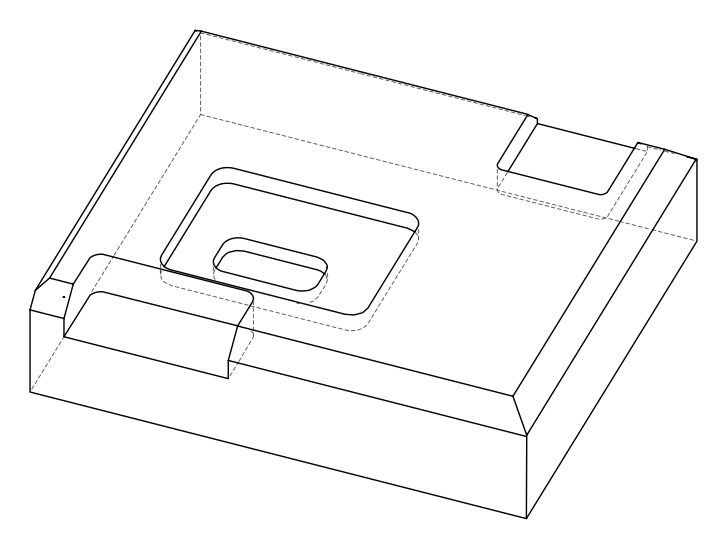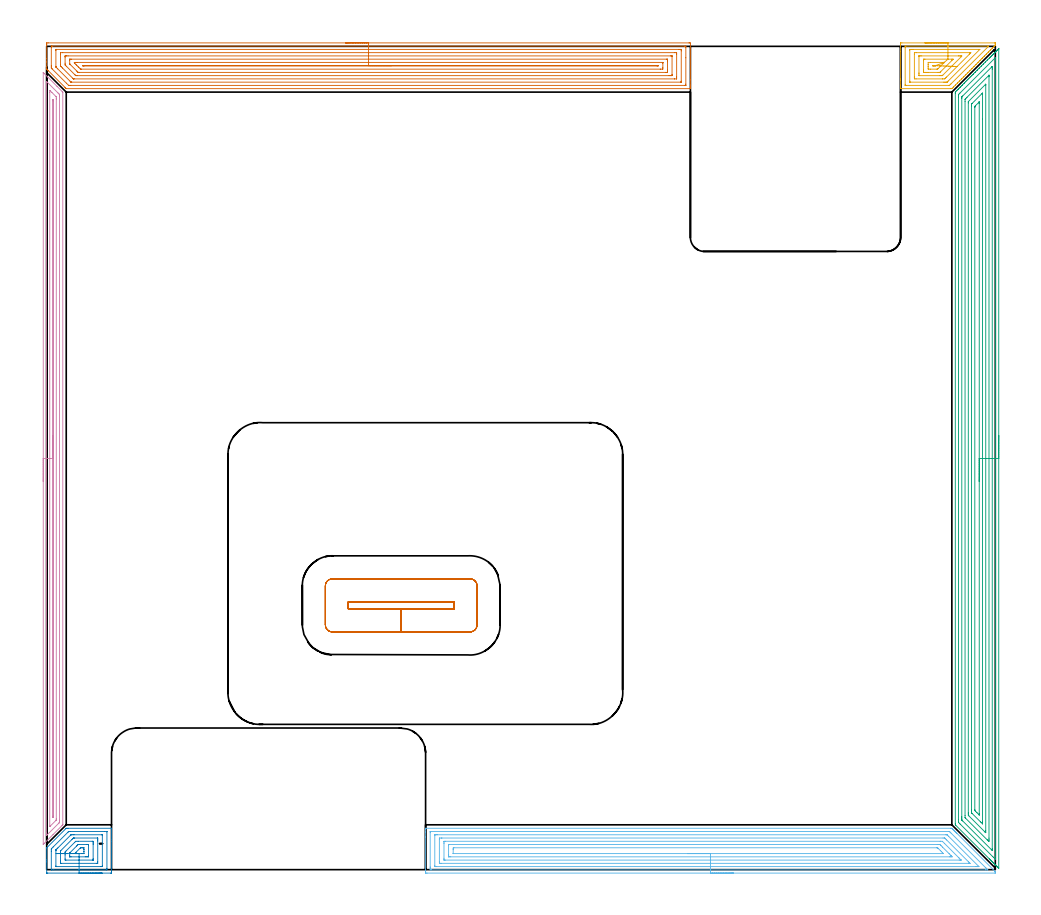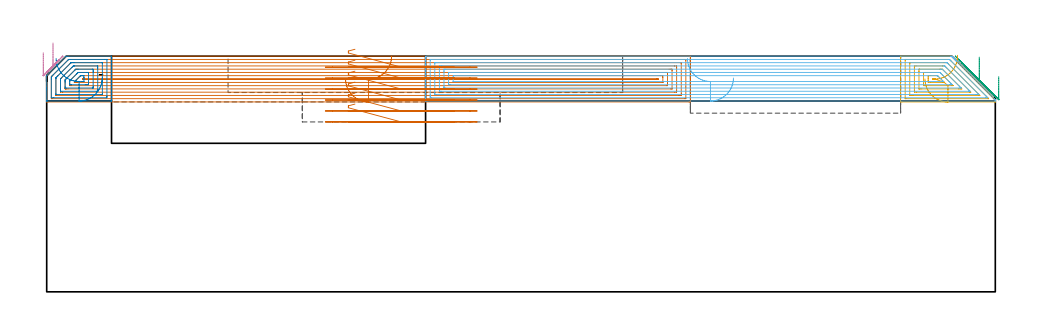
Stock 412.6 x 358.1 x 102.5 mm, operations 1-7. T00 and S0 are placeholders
(PLAN: 10 operations, 2 tool changes, 123.9 min)
(1 AREA_MILL | FG_CHAMFER_SURFACE | UGT0205_001 | 17.99 min | 57002 mm3)
(2 AREA_MILL_1 | FG_CHAMFER_SURFACE_1 | UGT0205_001 | 1.85 min | 6852 mm3)
(3 AREA_MILL_2 | FG_CHAMFER_SURFACE_2 | UGT0205_001 | 19.27 min | 63823 mm3)
(4 AREA_MILL_3 | FG_CHAMFER_SURFACE_3 | UGT0205_001 | 10.62 min | 11720 mm3)
(5 AREA_MILL_4 | FG_CHAMFER_SURFACE_4 | UGT0205_001 | 2.26 min | 7352 mm3)
(6 AREA_MILL_5 | FG_CHAMFER_SURFACE_5 | UGT0205_001 | 13.76 min | 46311 mm3)
(7 MILL_RECTANGULAR_POCKET | POCKET_RECTANGULAR_STRAIGHT | UGT0201_094 | Follow Part, ap 5, ae 75% | 4.12 min | 101817 mm3)
(8 MILL_RECTANGULAR_POCKET_1 | POCKET_RECTANGULAR_STRAIGHT_1 | UGT0201_094 | Follow Part, ap 5, ae 75% | 12.69 min | 296937 mm3)
(9 MILL_SLOT | SLOT_PARTIAL_RECTANGULAR | UGT0201_094 | Follow Part, ap 5, ae 75% | 17.27 min | 313996 mm3)
(10 MILL_SLOT_1 | SLOT_PARTIAL_RECTANGULAR_1 | NXT0201_011 | Follow Part, ap 3, ae 75% | 24.11 min | 198679 mm3)
(TOOL UGT0205_001 | Chamfer Mill 20 x 3 x 45 deg. | D20 FL50 Z2)
(TOOL UGT0201_094 | End mill 20 mm | D20 FL38 Z4)
(TOOL NXT0201_011 | ENDMILL 12mm [2P460-1200-NA 1630] | D12 FL38 Z6)
(OP 1 AREA_MILL)
G17 G21 G94 G90
T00 M6
G54
G17 G0 G90 X130. Y359.6 S1061 M3
G43 Z112.5 H0
Z92.6
G94 G1 X130.038 Z91.728 F250.
X130.152 Z90.864
X130.341 Z90.012
X130.603 Z89.18
X130.937 Z88.374
X131.34 Z87.6
X131.808 Z86.864
X132.34 Z86.172
X132.929 Z85.529
X133.572 Z84.94
X134.264 Z84.408
X135. Z83.94
X135.774 Z83.537
X136.58 Z83.203
X137.412 Z82.941
X138.263 Z82.752
X139.128 Z82.638
X140. Z82.6
X279.38
X279.685 Y359.597 Z82.602
X279.99 Y359.592 Z82.606
X280. Y359.283 Z82.915
Y343.583 Z98.613
Y341.182 Z101.013
Y340.492 Z101.708
Y340.157 Z102.043
X279.992 Y339.753 Z102.438
X279.99 Y339.702 Z102.488
X279.827 Y339.7 Z102.5
X8.661
X8.505 Y339.704 Z102.489
X8.428 Y339.77 Z102.427
X8.232 Y339.968 Z102.232
X8.186 Y340.013 Z102.186
X7.907 Y340.29 Z101.905
X0.777 Y347.422 Z94.775
X0.365 Y347.835 Z94.365
X0.3 Y347.9 Z94.3
X0.024 Y348.179 Z94.02
X0.002 Y348.209 Z93.989
X0. Y348.384 Z93.814
Y349.204 Z92.99
Y351.332 Z90.865
Y352.77 Z89.426
Y358.736 Z83.461
X0.002 Y359.009 Z83.188
X0.007 Y359.592 Z82.606
X0.035 Y359.593 Z82.604
X0.62 Y359.6 Z82.6
X140.
Y358.186 Z84.014
X277.593 Y358.185 Z84.015
X277.661 Y358.184 Z84.016
X277.796 Y358.179 Z84.021
X277.99 Y358.169 Z84.031
X277.992 Y358.118 Z84.082
X277.999 Y357.714 Z84.486
X278. Y353.134 Z89.066
Y341.668 Z100.532
X277.996 Y341.182 Z101.018
X277.993 Y341.132 Z101.068
X277.992 Y341.125 Z101.075
X277.954 Y341.121 Z101.079
X277.864 Y341.117 Z101.083
X277.729 Y341.115 Z101.085
X277.661 Y341.114 Z101.086
X10.448
X9.617 Y341.119 Z101.081
X9.554 Y341.121 Z101.079
X9.48 Y341.182 Z101.018
X8.661 Y341.989 Z100.211
X8.576 Y342.073 Z100.127
X2.337 Y348.313 Z93.887
X2.269 Y348.384 Z93.816
X2.137 Y348.525 Z93.675
X2.01 Y348.67 Z93.53
X2.004 Y348.714 Z93.486
X2.001 Y349.204 Z92.996
X2. Y349.61 Z92.59
Y357.632 Z84.568
X2.004 Y358.118 Z84.082
X2.007 Y358.168 Z84.032
X2.008 Y358.175 Z84.025
X2.046 Y358.179 Z84.021
X2.135 Y358.183 Z84.017
X2.271 Y358.185 Z84.015
X2.339 Y358.186 Z84.014
X140.
Y356.772 Z85.428
X274.913 Y356.771 Z85.429
X275.37 Y356.77 Z85.43
X275.806 Y356.767 Z85.433
X275.95 Y356.765 Z85.435
X275.99 Y356.755 Z85.445
X275.994 Y356.657 Z85.543
X275.998 Y356.528 Z85.672
X275.999 Y356.335 Z85.865
X276. Y356.142 Z86.058
X275.999 Y342.965 Z99.235
X275.998 Y342.773 Z99.427
X275.991 Y342.579 Z99.621
X275.988 Y342.535 Z99.665
X275.969 Y342.533 Z99.667
X275.916 Y342.53 Z99.67
X275.806 Y342.529 Z99.671
X10.885
X10.666 Y342.53 Z99.67
X10.612 Y342.533 Z99.667
X10.589 Y342.535 Z99.665
X10.56 Y342.551 Z99.649
X10.448 Y342.655 Z99.545
X10.135 Y342.965 Z99.235
X4.786 Y348.313 Z93.887
X4.193 Y348.908 Z93.292
X4.05 Y349.058 Z93.142
X4.016 Y349.095 Z93.105
X4.01 Y349.141 Z93.059
X4.005 Y349.204 Z92.996
X4.001 Y349.396 Z92.804
Y356.335 Z85.865
X4.002 Y356.527 Z85.673
X4.009 Y356.721 Z85.479
X4.012 Y356.765 Z85.435
X4.031 Y356.767 Z85.433
X4.084 Y356.769 Z85.431
X4.193 Y356.771 Z85.429
X140. Y356.772 Z85.428
Y355.357 Z86.843
X273.213
X273.944 Y355.351 Z86.849
X273.981
X273.99 Y355.314 Z86.886
X273.994 Y355.209 Z86.991
X273.998 Y354.997 Z87.203
X274. Y354.572 Z87.628
Y344.767 Z97.433
X273.997 Y344.311 Z97.889
X273.994 Y344.094 Z98.106
X273.99 Y343.986 Z98.214
X273.978 Y343.949 Z98.251
X273.928 Y343.948 Z98.252
X273.126 Y343.943 Z98.257
X273.039
X12.148
X11.745 Y343.945 Z98.255
X11.644 Y343.947 Z98.253
X11.623 Y343.949 Z98.251
X11.595 Y343.966 Z98.234
X11.527 Y344.029 Z98.171
X11.341 Y344.209 Z97.991
X6.874 Y348.675 Z93.525
X6.346 Y349.204 Z92.996
X6.172 Y349.382 Z92.818
X6.036 Y349.525 Z92.675
X6.01 Y349.56 Z92.64
X6.006 Y349.586 Z92.614
X6.003 Y349.64 Z92.56
X6. Y350.076 Z92.124
Y354.533 Z87.667
X6.003 Y354.988 Z87.212
X6.006 Y355.206 Z86.994
X6.01 Y355.314 Z86.886
X6.022 Y355.351 Z86.849
X6.072 Y355.352 Z86.848
X6.874 Y355.357 Z86.843
X6.961
X140.
Y353.943 Z88.257
X271.339
X271.954 Y353.939 Z88.261
X271.981 Y353.937 Z88.263
X271.99 Y353.933 Z88.267
X271.996 Y353.897 Z88.303
X271.999 Y353.661 Z88.539
X272. Y345.871 Z96.329
X271.998 Y345.639 Z96.561
X271.994 Y345.474 Z96.726
X271.99 Y345.393 Z96.807
X271.978 Y345.364 Z96.836
X271.904 Y345.362 Z96.838
X271.62 Y345.358 Z96.842
X271.339 Y345.357 Z96.843
X270.728
X13.41
X13.128 Y345.358 Z96.842
X12.846 Y345.361 Z96.839
X12.662 Y345.364 Z96.836
X12.559 Y345.451 Z96.749
X12.363 Y345.639 Z96.561
X12.235 Y345.764 Z96.436
X8.661 Y349.337 Z92.863
X8.284 Y349.718 Z92.482
X8.099 Y349.91 Z92.29
X8.01 Y350.004 Z92.196
X8.008 Y350.096 Z92.104
X8.001 Y350.754 Z91.446
X8. Y353.429 Z88.771
X8.002 Y353.661 Z88.539
X8.006 Y353.826 Z88.374
X8.01 Y353.907 Z88.293
X8.022 Y353.936 Z88.264
X8.096 Y353.938 Z88.262
X8.38 Y353.942 Z88.258
X8.661 Y353.943 Z88.257
X9.272
X140.
Y352.529 Z89.671
X269.552 Y352.528 Z89.672
X269.795 Y352.527 Z89.673
X269.927 Y352.524 Z89.676
X269.985 Y352.522 Z89.678
X269.99 Y352.49 Z89.71
X269.997 Y352.326 Z89.874
X269.999 Y351.878 Z90.322
X270. Y351.432 Z90.768
Y347.866 Z94.334
Y347.422 Z94.778
X269.998 Y346.977 Z95.223
X269.993 Y346.826 Z95.374
X269.99 Y346.778 Z95.422
X269.959 Y346.776 Z95.424
X269.878 Y346.774 Z95.426
X269.552 Y346.772 Z95.428
X269.311 Y346.771 Z95.429
X14.022 Y346.772 Z95.428
X13.778 Y346.773 Z95.427
X13.7 Y346.776 Z95.424
X13.684 Y346.777 Z95.423
X13.582 Y346.874 Z95.326
X13.44 Y347.011 Z95.189
X13.231 Y347.217 Z94.983
X13.128 Y347.319 Z94.881
X10.352 Y350.096 Z92.104
X10.259 Y350.192 Z92.008
X10.075 Y350.385 Z91.815
X10.01 Y350.461 Z91.739
X10.006 Y350.487 Z91.713
X10.002 Y350.541 Z91.659
X10. Y351.878 Z90.322
X10.002 Y352.323 Z89.877
X10.007 Y352.474 Z89.726
X10.01 Y352.521 Z89.679
X10.041 Y352.524 Z89.676
X10.122 Y352.526 Z89.674
X10.448 Y352.528 Z89.672
X10.689 Y352.529 Z89.671
X140.
Y351.115 Z91.085
X267.765 Y351.114 Z91.086
X267.893 Y351.111 Z91.089
X267.976 Y351.108 Z91.092
X267.991 Y351.104 Z91.096
X267.994 Y351.093 Z91.107
X267.997 Y351.065 Z91.135
X267.999 Y350.987 Z91.213
X268. Y350.753 Z91.447
X267.999 Y348.971 Z93.229
X267.992 Y348.313 Z93.887
X267.99 Y348.202 Z93.998
X267.887 Y348.192 Z94.008
X267.765 Y348.19 Z94.01
X266.999 Y348.186 Z94.014
X266.872 Y348.185 Z94.015
X15.042 Y348.186 Z94.014
X14.915 Y348.188 Z94.012
X14.788 Y348.192 Z94.008
X14.713 Y348.196 Z94.004
X14.672 Y348.233 Z93.967
X14.588 Y348.313 Z93.887
X14.022 Y348.876 Z93.324
X13.693 Y349.204 Z92.996
X13.128 Y349.769 Z92.431
X12.802 Y350.096 Z92.104
X12.235 Y350.666 Z91.534
X12.081 Y350.829 Z91.371
X12.01 Y350.911 Z91.289
X12.009 Y350.987 Z91.213
X12.01 Y351.098 Z91.102
X12.113 Y351.108 Z91.092
X12.235 Y351.11 Z91.09
X13. Y351.114 Z91.086
X13.128 Y351.115 Z91.085
X140.
Y349.7 Z92.5
X265.481
X265.582 Y349.699 Z92.501
X265.978 Y349.693 Z92.507
X265.99 Y349.64 Z92.56
X265.978 Y349.607 Z92.593
X265.581 Y349.6 Z92.6
X265.481
X16.306
X15.91 Y349.601 Z92.599
X15.809 Y349.603 Z92.597
X15.763 Y349.606 Z92.594
X15.705 Y349.654 Z92.546
X15.673 Y349.695 Z92.505
X15.708 Y349.697 Z92.503
X15.809 Y349.699 Z92.501
X16.205 Y349.7 Z92.5
X140.
X140.872 Z92.538
X141.736 Z92.651
X142.588 Z92.84
X143.42 Z93.103
X144.226 Z93.436
X145. Z93.839
X145.736 Z94.308
X146.428 Z94.839
X147.071 Z95.428
X147.66 Z96.072
X148.191 Z96.764
X148.66 Z97.5
X149.063 Z98.273
X149.397 Z99.079
X149.659 Z99.911
X149.848 Z100.763
X149.962 Z101.628
X150. Z102.5
G0 Z112.5
M5
M2
(OP 2 AREA_MILL_1)
G17 G21 G94 G90
T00 M6
G54
G17 G0 G90 X24.1 Y-1.5 S1061 M3
G43 Z112.5 H0
Z93.
G94 G1 X24.062 Z92.128 F250.
X23.948 Z91.264
X23.759 Z90.412
X23.497 Z89.58
X23.163 Z88.774
X22.76 Z88.
X22.292 Z87.264
X21.76 Z86.572
X21.171 Z85.929
X20.528 Z85.34
X19.836 Z84.808
X19.1 Z84.34
X18.326 Z83.937
X17.52 Z83.603
X16.688 Z83.341
X15.837 Z83.152
X14.972 Z83.038
X14.1 Z83.
X0.445
X0.032 Y-1.493 Z83.003
X0.01 Y-1.491 Z83.005
X0. Y-1.461 Z83.034
Y3.392 Z87.886
Y4.267 Z88.767
Y9.499 Z93.997
X0.004 Y9.505 Z94.003
X8.374 Y17.875 Z102.372
X8.475 Y17.969 Z102.467
X8.505 Y17.995 Z102.491
X9.255 Y18. Z102.5
X28.196
X28.197 Y17.998 Z102.498
X28.2 Y17.99 Z102.49
Y13.108 Z97.608
Y12.224 Z96.718
Y-1.024 Z83.471
X28.196 Y-1.465 Z83.03
X28.19 Y-1.491 Z83.004
X28.163 Y-1.498 Z82.998
X27.755 Y-1.5 Z83.
X14.1
Y-0.086 Z84.414
X3.088
X2.207 Y-0.085 Z84.415
X2.15 Y-0.084 Z84.416
X2.031 Y-0.079 Z84.421
X2.01 Y-0.04 Z84.46
X2.006 Y-0.022 Z84.478
X2.001 Y0.065 Z84.565
X2. Y8.016 Z92.516
X2.005 Y8.692 Z93.192
X2.009 Y8.89 Z93.39
X2.028 Y9.067 Z93.567
X2.207 Y9.254 Z93.754
X2.807 Y9.857 Z94.357
X9.255 Y16.304 Z100.804
X9.426 Y16.469 Z100.969
X9.53 Y16.568 Z101.068
X9.723 Y16.579 Z101.079
X10.136 Y16.585 Z101.085
X10.191
X25.112 Y16.586 Z101.086
X25.993 Y16.585 Z101.085
X26.05 Y16.584 Z101.084
X26.169 Y16.579 Z101.079
X26.19 Y16.54 Z101.04
X26.194 Y16.522 Z101.022
X26.199 Y16.435 Z100.935
X26.2 Y0.536 Z85.036
X26.197 Y0.328 Z84.828
X26.19 Y-0.079 Z84.421
X25.993 Y-0.084 Z84.416
X25.938 Y-0.085 Z84.415
X14.1 Y-0.086 Z84.414
Y1.328 Z85.828
X4.265 Y1.329 Z85.829
X4.102 Y1.33 Z85.83
X4.055 Y1.332 Z85.832
X4.012 Y1.335 Z85.835
X4. Y1.626 Z86.126
X4.001 Y8.234 Z92.734
X4.004 Y8.447 Z92.947
X4.009 Y8.553 Z93.053
X4.013 Y8.602 Z93.102
X4.034 Y8.627 Z93.127
X4.094 Y8.692 Z93.192
X4.471 Y9.071 Z93.571
X4.85 Y9.451 Z93.951
X10.274 Y14.874 Z99.374
X10.528 Y15.119 Z99.619
X10.565 Y15.154 Z99.654
X10.623 Y15.165 Z99.665
X10.724 Y15.168 Z99.668
X11.017 Y15.17 Z99.67
X11.601 Y15.171 Z99.671
X11.898 Y15.172 Z99.672
X23.935 Y15.171 Z99.671
X24.098 Y15.17 Z99.67
X24.145 Y15.168 Z99.668
X24.188 Y15.165 Z99.665
X24.2 Y14.874 Z99.374
Y1.626 Z86.126
X24.196 Y1.413 Z85.913
X24.194 Y1.36 Z85.86
X24.191 Y1.339 Z85.839
X24.14 Y1.335 Z85.835
X23.944 Y1.332 Z85.832
X23.646 Y1.329 Z85.829
X14.1 Y1.328 Z85.828
Y2.743 Z87.243
X6.181
X6.083 Y2.744 Z87.244
X6.034 Y2.747 Z87.247
X6.016 Y2.749 Z87.249
X6.01 Y2.759 Z87.259
X6.002 Y3.121 Z87.621
X6.001 Y3.392 Z87.892
X6. Y4.006 Z88.506
Y7.538 Z92.038
X6.003 Y7.808 Z92.308
X6.009 Y8.115 Z92.615
X6.011 Y8.151 Z92.651
X6.03 Y8.174 Z92.674
X6.069 Y8.217 Z92.717
X6.135 Y8.286 Z92.786
X11.017 Y13.168 Z97.668
X11.431 Y13.575 Z98.075
X11.592 Y13.731 Z98.231
X11.619 Y13.751 Z98.251
X11.655 Y13.753 Z98.253
X11.736 Y13.755 Z98.255
X11.898 Y13.757 Z98.257
X12.131
X22.019
X22.117 Y13.756 Z98.256
X22.166 Y13.753 Z98.253
X22.184 Y13.751 Z98.251
X22.19 Y13.741 Z98.241
X22.198 Y13.379 Z97.879
X22.199 Y13.108 Z97.608
X22.2 Y12.494 Z96.994
X22.199 Y3.392 Z87.892
X22.193 Y2.786 Z87.286
X22.187 Y2.749 Z87.249
X22.155 Y2.747 Z87.247
X22.074 Y2.745 Z87.245
X21.912 Y2.743 Z87.243
X21.588
X14.1
Y4.157 Z88.657
X8.374
X8.255 Y4.159 Z88.659
X8.028 Y4.164 Z88.664
X8.01 Y4.276 Z88.776
X8.002 Y4.648 Z89.148
X8. Y6.417 Z90.917
Y6.925 Z91.425
X8.001 Y7.299 Z91.799
X8.006 Y7.554 Z92.054
X8.01 Y7.679 Z92.179
X8.118 Y7.808 Z92.308
X8.242 Y7.94 Z92.44
X8.374 Y8.075 Z92.575
X12.21 Y11.911 Z96.411
X12.529 Y12.224 Z96.724
X12.615 Y12.305 Z96.805
X12.666 Y12.337 Z96.837
X13.66 Y12.343 Z96.843
X19.826 Y12.342 Z96.842
X19.945 Y12.341 Z96.841
X20.172 Y12.336 Z96.836
X20.19 Y12.224 Z96.724
X20.198 Y11.852 Z96.352
X20.2 Y11.341 Z95.841
Y10.967 Z95.467
Y4.784 Z89.284
X20.197 Y4.276 Z88.776
X20.193 Y4.183 Z88.683
X20.191 Y4.165 Z88.665
X20.141 Y4.162 Z88.662
X20.063 Y4.159 Z88.659
X19.945 Y4.157 Z88.657
X19.826
X14.1
Y5.571 Z90.071
X10.605
X10.136 Y5.572 Z90.072
X10.069 Y5.573 Z90.073
X10.028 Y5.575 Z90.075
X10.014 Y5.577 Z90.077
X10.01 Y5.634 Z90.134
X10.003 Y5.906 Z90.406
X10.001 Y6.042 Z90.542
X10.002 Y7.059 Z91.559
X10.01 Y7.197 Z91.697
X10.019 Y7.26 Z91.76
X10.049 Y7.293 Z91.793
X10.136 Y7.386 Z91.886
X12.992 Y10.244 Z94.744
X13.206 Y10.458 Z94.958
X13.434 Y10.684 Z95.184
X13.66 Y10.902 Z95.402
X13.69 Y10.922 Z95.422
X13.712 Y10.925 Z95.425
X13.762 Y10.927 Z95.427
X13.865 Y10.928 Z95.428
X14.071 Y10.929 Z95.429
X17.595
X18.064 Y10.928 Z95.428
X18.131 Y10.927 Z95.427
X18.172 Y10.925 Z95.425
X18.186 Y10.923 Z95.423
X18.19 Y10.866 Z95.366
X18.197 Y10.594 Z95.094
X18.199 Y10.458 Z94.958
Y6.042 Z90.542
X18.198 Y5.908 Z90.408
X18.19 Y5.77 Z90.27
X18.172 Y5.578 Z90.078
X18.064 Y5.576 Z90.076
X17.652 Y5.573 Z90.073
X17.183 Y5.571 Z90.071
X16.772
X14.1
Y6.985 Z91.485
X12.719
X12.414 Y6.987 Z91.487
X12.263 Y6.99 Z91.49
X12.204 Y6.992 Z91.492
X12.219 Y7.011 Z91.511
X12.453 Y7.252 Z91.752
X12.69 Y7.492 Z91.992
X12.779 Y7.581 Z92.081
X14.541 Y9.342 Z93.842
X14.66 Y9.455 Z93.955
X14.712 Y9.503 Z94.003
X14.806 Y9.508 Z94.008
X15.011 Y9.512 Z94.012
X15.421 Y9.515 Z94.015
X15.482
X15.859 Y9.514 Z94.014
X16.048 Y9.513 Z94.013
X16.141 Y9.51 Z94.01
X16.181 Y9.508 Z94.008
X16.19 Y9.481 Z93.981
X16.2 Y8.795 Z93.295
Y8.692 Z93.192
Y7.911 Z92.411
X16.199 Y7.808 Z92.308
X16.192 Y7.036 Z91.536
X16.182 Y6.992 Z91.492
X16.139 Y6.99 Z91.49
X16.037 Y6.987 Z91.487
X15.832 Y6.986 Z91.486
X15.421 Y6.985 Z91.485
X14.1
X13.229 Z91.523
X12.364 Z91.637
X11.512 Z91.826
X10.68 Z92.088
X9.874 Z92.422
X9.1 Z92.825
X8.364 Z93.294
X7.672 Z93.825
X7.029 Z94.414
X6.44 Z95.058
X5.909 Z95.75
X5.44 Y6.986 Z96.486
X5.037 Z97.259
X4.703 Z98.065
X4.441 Z98.897
X4.252 Z99.749
X4.138 Z100.614
X4.1 Z101.486
G0 Z112.5
M5
M2
(OP 3 AREA_MILL_2)
G17 G21 G94 G90
T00 M6
G54
G17 G0 G90 X414.1 Y188.85 S1061 M3
G43 Z112.5 H0
Z93.6
G94 G1 Y188.812 Z92.729 F250.
Y188.698 Z91.864
Y188.509 Z91.012
Y188.247 Z90.18
Y187.913 Z89.374
Y187.51 Z88.6
Y187.041 Z87.864
Y186.51 Z87.172
Y185.921 Z86.529
Y185.278 Z85.94
Y184.586 Z85.409
Y183.85 Z84.94
Y183.076 Z84.537
Y182.27 Z84.203
Y181.438 Z83.941
Y180.586 Z83.752
Y179.722 Z83.638
Y178.85 Z83.6
Y0.835
X414.096 Y0.613 Z83.601
X414.095 Y0.612 Z83.602
X414.085 Y0.613 Z83.612
X413.688 Y1.012 Z84.012
X413.541 Y1.157 Z84.156
X413.491 Y1.209 Z84.208
X413.296 Y1.404 Z84.403
X413.245 Y1.454 Z84.452
X413.193 Y1.506 Z84.506
X413.001 Y1.699 Z84.698
X412.948 Y1.75 Z84.748
X412.896 Y1.804 Z84.803
X412.705 Y1.994 Z84.994
X412.652 Y2.047 Z85.045
X412.598 Y2.101 Z85.101
X412.41 Y2.289 Z85.289
X412.356 Y2.343 Z85.341
X412.301 Y2.399 Z85.398
X412.115 Y2.585 Z85.584
X412.059 Y2.639 Z85.637
X412.003 Y2.696 Z85.696
X411.82 Y2.88 Z85.879
X411.763 Y2.936 Z85.934
X411.706 Y2.994 Z85.993
X411.525 Y3.175 Z86.174
X411.467 Y3.232 Z86.23
X411.408 Y3.291 Z86.291
X411.229 Y3.47 Z86.47
X411.17 Y3.528 Z86.526
X411.11 Y3.589 Z86.589
X410.934 Y3.765 Z86.765
X410.874 Y3.825 Z86.823
X410.813 Y3.887 Z86.886
X410.639 Y4.061 Z87.06
X410.577 Y4.121 Z87.119
X410.515 Y4.184 Z87.184
X410.344 Y4.356 Z87.355
X410.281 Y4.417 Z87.415
X410.218 Y4.482 Z87.481
X410.049 Y4.651 Z87.65
X409.985 Y4.714 Z87.712
X395.38 Y19.32 Z102.32
X395.258 Y19.443 Z102.441
X395.207 Y19.499 Z102.492
X395.2 Y19.955 Z102.5
Y337.745
X395.207 Y338.201 Z102.492
X395.257 Y338.257 Z102.443
X395.759 Y338.761 Z101.937
X396.116 Y339.116 Z101.584
X396.293 Y339.293 Z101.407
X396.53 Y339.531 Z101.168
X396.648 Y339.65 Z101.048
X396.994 Y339.994 Z100.705
X397.193 Y340.193 Z100.507
X397.422 Y340.423 Z100.276
X397.537 Y340.539 Z100.159
X397.873 Y340.873 Z99.827
X398.093 Y341.093 Z99.607
X398.315 Y341.316 Z99.383
X398.426 Y341.428 Z99.27
X398.992 Y341.992 Z98.707
X399.208 Y342.209 Z98.49
X399.315 Y342.317 Z98.381
X399.76 Y342.76 Z97.94
X400.204 Y343.206 Z97.492
X400.649 Y343.649 Z97.05
X401.093 Y344.095 Z96.603
X401.538 Y344.538 Z96.161
X401.983 Y344.984 Z95.713
X402.427 Y345.427 Z95.272
X402.872 Y345.873 Z94.824
X403.076 Y346.077 Z94.623
X403.145 Y346.145 Z94.555
X403.761 Y346.763 Z93.935
X403.969 Y346.969 Z93.73
X404.023 Y347.023 Z93.676
X404.648 Y347.65 Z93.048
X404.862 Y347.862 Z92.837
X404.902 Y347.902 Z92.798
X405.539 Y348.541 Z92.157
X405.781 Y348.78 Z91.919
X406.428 Y349.43 Z91.268
X406.659 Y349.659 Z91.041
X407.317 Y350.319 Z90.379
X407.538 Y350.537 Z90.162
X408.206 Y351.208 Z89.49
X408.416 Y351.416 Z89.284
X409.096 Y352.097 Z88.601
X409.295 Y352.295 Z88.405
X409.326 Y352.326 Z88.374
X409.985 Y352.986 Z87.712
X410.049 Y353.049 Z87.65
X410.218 Y353.218 Z87.481
X410.281 Y353.283 Z87.415
X410.344 Y353.344 Z87.355
X410.515 Y353.516 Z87.184
X410.577 Y353.579 Z87.119
X410.639 Y353.639 Z87.06
X410.813 Y353.813 Z86.886
X410.874 Y353.875 Z86.823
X410.934 Y353.935 Z86.765
X411.111 Y354.111 Z86.588
X411.17 Y354.172 Z86.526
X411.229 Y354.23 Z86.47
X411.408 Y354.408 Z86.291
X411.467 Y354.468 Z86.23
X411.525 Y354.525 Z86.174
X411.706 Y354.706 Z85.993
X411.763 Y354.764 Z85.934
X411.82 Y354.82 Z85.879
X412.003 Y355.004 Z85.696
X412.059 Y355.061 Z85.637
X412.115 Y355.115 Z85.584
X412.301 Y355.301 Z85.398
X412.356 Y355.357 Z85.341
X412.41 Y355.411 Z85.289
X412.598 Y355.599 Z85.101
X412.652 Y355.653 Z85.045
X412.705 Y355.706 Z84.994
X412.896 Y355.896 Z84.803
X412.948 Y355.95 Z84.748
X413.001 Y356.001 Z84.698
X413.193 Y356.194 Z84.506
X413.245 Y356.246 Z84.452
X413.296 Y356.296 Z84.403
X413.491 Y356.491 Z84.208
X413.541 Y356.542 Z84.156
X413.688 Y356.688 Z84.012
X413.789 Y356.789 Z83.911
X413.986 Y356.987 Z83.712
X414.087 Y357.086 Z83.611
X414.095 Y357.088 Z83.602
X414.099 Y357.086 Z83.599
X414.1 Y356.865 Z83.6
Y178.85
X412.686 Z85.014
Y5.672
X412.683 Y4.779 Z85.017
X412.682 Y4.749 Z85.018
X412.652 Y4.51 Z85.048
X412.374 Y4.779 Z85.326
X411.763 Y5.387 Z85.937
X411.478 Y5.672 Z86.222
X397.537 Y19.613 Z100.163
X397.197 Y19.955 Z100.503
X396.648 Y20.514 Z101.052
X396.618 Y20.847 Z101.082
X396.616 Y20.88 Z101.084
X396.614 Y21.74 Z101.086
Y335.96
X396.616 Y336.853 Z101.084
X396.617 Y336.883 Z101.083
X396.648 Y337.186 Z101.052
X396.923 Y337.469 Z100.777
X397.195 Y337.745 Z100.505
X412.371 Y352.921 Z85.329
X412.514 Y353.059 Z85.186
X412.652 Y353.19 Z85.048
X412.682 Y352.921 Z85.018
X412.684 Y352.889 Z85.016
X412.686 Y352.028 Z85.014
Y178.85
X411.271 Z86.429
Y9.243
X411.27 Y8.844 Z86.43
X411.267 Y8.35 Z86.433
X411.266 Y8.347 Z86.434
X411.254 Y8.35 Z86.446
X410.874 Y8.726 Z86.826
X398.426 Y21.174 Z99.274
X398.145 Y21.459 Z99.555
X398.075 Y21.532 Z99.625
X398.043 Y21.568 Z99.657
X398.035 Y21.608 Z99.665
X398.033 Y21.74 Z99.667
X398.03 Y22.138 Z99.67
X398.029 Y22.633 Z99.671
X398.028 Y23.032 Z99.672
X398.029 Y335.466 Z99.671
X398.031 Y335.96 Z99.669
X398.033 Y336.059 Z99.667
X398.035 Y336.106 Z99.665
X398.054 Y336.142 Z99.646
X398.147 Y336.24 Z99.553
X398.426 Y336.526 Z99.274
X411.061 Y349.162 Z86.639
X411.251 Y349.35 Z86.449
X411.257 Z86.443
X411.264 Z86.436
X411.269 Y349.108 Z86.431
X411.27 Y348.952 Z86.43
X411.271 Y348.457 Z86.429
Y348.058
Y178.85
X409.857 Z87.843
Y13.706
X409.856 Y12.943 Z87.844
X409.854 Y12.813 Z87.846
X409.84 Y12.221 Z87.86
X409.236 Y12.813 Z88.464
X409.096 Y12.953 Z88.604
X399.614 Y22.436 Z98.086
X399.516 Y22.536 Z98.184
X399.469 Y22.589 Z98.231
X399.45 Y22.613 Z98.25
X399.443 Y23.525 Z98.257
Y334.175
X399.448 Y334.934 Z98.253
X399.45 Y335.067 Z98.25
X399.817 Y335.456 Z97.883
X400.309 Y335.96 Z97.391
X409.746 Y345.397 Z87.954
X409.803 Y345.453 Z87.897
X409.844 Y345.488 Z87.856
X409.851 Y345.492 Z87.849
X409.852 Y345.49 Z87.848
X409.854 Y345.453 Z87.846
X409.857 Y345.015 Z87.843
Y344.887
Y178.85
X408.443 Z89.257
Y17.039
X408.442 Y16.384 Z89.258
X408.439 Y16.15 Z89.261
X408.437 Y16.085 Z89.263
X408.301 Y16.206 Z89.399
X408.206 Y16.294 Z89.494
X408.114 Y16.384 Z89.586
X401.093 Y23.406 Z96.607
X400.976 Y23.525 Z96.724
X400.864 Y23.649 Z96.836
X400.861 Y23.759 Z96.839
X400.857 Y24.418 Z96.843
Y24.656
Y333.519
X400.859 Y333.847 Z96.841
X400.862 Y334.01 Z96.838
X400.864 Y334.047 Z96.836
X400.892 Y334.081 Z96.808
X400.974 Y334.175 Z96.726
X408.252 Y341.454 Z89.448
X408.345 Y341.544 Z89.355
X408.407 Y341.6 Z89.293
X408.439 Y341.625 Z89.261
Y341.62
X408.441 Y341.553 Z89.259
X408.443 Y341.316 Z89.257
Y341.078
Y178.85
X407.029 Z90.671
Y20.847
X407.028 Y20.246 Z90.672
X407.024 Y19.955 Z90.676
X407.022 Y19.937 Z90.678
X407.021 Y19.936 Z90.679
X406.996 Y19.955 Z90.704
X406.428 Y20.52 Z91.272
X406.1 Y20.847 Z91.6
X402.53 Y24.418 Z95.17
X402.416 Y24.536 Z95.284
X402.327 Y24.632 Z95.373
X402.278 Y24.687 Z95.422
X402.277 Y24.72 Z95.423
X402.273 Y25.02 Z95.427
X402.272 Y25.311 Z95.428
X402.271 Y25.914 Z95.429
Y332.099
X402.273 Y332.389 Z95.427
X402.278 Y332.986 Z95.422
X402.28 Y333.021 Z95.42
X402.298 Y333.042 Z95.402
X402.348 Y333.096 Z95.352
X402.53 Y333.282 Z95.17
X406.71 Y337.462 Z90.99
X406.996 Y337.745 Z90.704
X407.004 Y337.746 Z90.696
X407.022 Y337.745 Z90.678
X407.025 Y337.46 Z90.675
X407.028 Y337.143 Z90.672
X407.029 Y326.412 Z90.671
Y178.85
X405.615 Z92.085
X405.614 Y24.266 Z92.086
X405.613 Y24.115 Z92.087
X405.608 Y23.813 Z92.092
X405.604 Y23.802 Z92.096
X405.598 Y23.805 Z92.102
X405.577 Y23.822 Z92.123
X404.65 Y24.747 Z93.05
X404.087 Y25.311 Z93.613
X403.761 Y25.643 Z93.939
X403.697 Y25.712 Z94.003
X403.689 Y25.976 Z94.011
X403.686 Y26.128 Z94.014
Y331.572
X403.687 Y331.648 Z94.013
X403.692 Y331.799 Z94.008
X403.705 Y331.996 Z93.995
X403.761 Y332.057 Z93.939
X403.924 Y332.225 Z93.776
X405.26 Y333.562 Z92.44
X405.539 Y333.84 Z92.161
X405.581 Y333.878 Z92.119
X405.604 Y333.895 Z92.096
X405.608 Y333.893 Z92.092
X405.61 Y333.813 Z92.09
X405.614 Y333.51 Z92.086
X405.615 Y333.358 Z92.085
Y178.85
Y177.978 Z92.123
Y177.113 Z92.237
Y176.262 Z92.426
Y175.43 Z92.688
Y174.624 Z93.022
Y173.85 Z93.425
Y173.114 Z93.894
Y172.422 Z94.425
Y171.779 Z95.014
Y171.19 Z95.657
Y170.658 Z96.35
Y170.19 Z97.085
Y169.787 Z97.859
Y169.453 Z98.665
Y169.191 Z99.497
Y169.002 Z100.349
Y168.888 Z101.214
Y168.85 Z102.085
G0 Z112.5
M5
M2
(OP 4 AREA_MILL_3)
G17 G21 G94 G90
T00 M6
G54
G17 G0 G90 X-1.5 Y168.85 S1061 M3
G43 Z112.5 H0
Z104.
G94 G1 Y168.888 Z103.128 F250.
Y169.002 Z102.264
Y169.191 Z101.412
Y169.453 Z100.58
Y169.787 Z99.774
Y170.19 Z99.
Y170.658 Z98.264
Y171.19 Z97.572
Y171.779 Z96.929
Y172.422 Z96.34
Y173.114 Z95.808
Y173.85 Z95.34
Y174.624 Z94.937
Y175.43 Z94.603
Y176.262 Z94.341
Y177.114 Z94.152
Y177.978 Z94.038
Y178.85 Z94.
Y346.626
X-1.496 Y346.681 Z94.002
X-1.495 Y346.683 Z94.003
X-1.463 Y346.664 Z94.035
X-1.316 Y346.517 Z94.182
X-1.176 Y346.378 Z94.32
X0.473 Y344.728 Z95.97
X4.46 Y340.74 Z99.96
X6.732 Y338.469 Z102.23
X6.91 Y338.289 Z102.408
X6.997 Y338.195 Z102.489
X7. Y338.022 Z102.5
X6.999 Y19.678 Z102.499
X7. Y19.584 Z102.495
X6.994 Y19.502 Z102.486
X6.936 Y19.434 Z102.432
X6.676 Y19.175 Z102.174
X2.75 Y15.25 Z98.249
X-1.042 Y11.457 Z94.455
X-1.176 Y11.322 Z94.32
X-1.316 Y11.183 Z94.182
X-1.464 Y11.035 Z94.034
X-1.495 Y11.016 Z94.003
X-1.499 Y11.017 Z93.999
X-1.5 Y11.183 Z94.
Y178.85
X-0.086 Z95.414
X-0.085 Y342.493 Z95.415
X-0.083 Y342.69 Z95.417
X-0.08 Y342.788 Z95.42
X-0.078 Y342.816 Z95.422
X-0.05 Y342.79 Z95.45
X0.256 Y342.493 Z95.756
X4.931 Y337.819 Z100.431
X5.272 Y337.477 Z100.772
X5.446 Y337.301 Z100.946
X5.532 Y337.211 Z101.032
X5.572 Y337.166 Z101.072
X5.579 Y337.127 Z101.079
X5.584 Y336.458 Z101.084
X5.585 Y336.233 Z101.085
X5.584 Y21.467 Z101.084
X5.581 Y20.8 Z101.081
X5.578 Y20.573 Z101.078
X5.575 Y20.536 Z101.075
X5.542 Y20.499 Z101.042
X5.481 Y20.433 Z100.981
X5.388 Y20.339 Z100.888
X5.273 Y20.222 Z100.773
X0.257 Y15.207 Z95.757
X0.043 Y15. Z95.543
X-0.032 Y14.929 Z95.468
X-0.079 Y14.893 Z95.421
X-0.082 Y14.98 Z95.418
X-0.084 Y15.207 Z95.416
X-0.085 Y15.602 Z95.415
X-0.086 Y15.878 Z95.414
Y178.85
X1.328 Z96.828
X1.329 Y338.137 Z96.829
X1.334 Y338.916 Z96.834
X1.335 Y338.934 Z96.835
X1.376 Y338.916 Z96.876
X1.441 Y338.855 Z96.941
X2.279 Y338.022 Z97.779
X4.067 Y336.233 Z99.567
X4.164 Y336.125 Z99.664
X4.17 Y335.339 Z99.67
X4.171 Y335.224 Z99.671
X4.17 Y22.247 Z99.67
X4.167 Y21.857 Z99.667
X4.163 Y21.662 Z99.663
X4.159 Y21.57 Z99.659
X4.067 Y21.467 Z99.567
X4.063 Y21.462 Z99.563
X1.441 Y18.841 Z96.941
X1.413 Y18.813 Z96.913
X1.383 Y18.784 Z96.883
X1.357 Y18.768 Z96.857
X1.334 Y18.76 Z96.834
X1.332 Y18.784 Z96.832
X1.33 Y18.816 Z96.83
X1.329 Y18.899 Z96.829
X1.328 Y178.85 Z96.828
X2.743 Z98.243
Y334.445
X2.744 Y334.884 Z98.244
X2.745 Y334.897 Z98.245
X2.75 Y334.908 Z98.25
X2.755 Y334.899 Z98.255
X2.756 Y334.885 Z98.256
Y23.241
X2.751 Y22.807 Z98.251
X2.748 Y22.768 Z98.248
X2.744 Y22.802 Z98.244
X2.743 Y22.815 Z98.243
Y178.85
Y179.722 Z98.281
Y180.586 Z98.395
Y181.438 Z98.583
Y182.27 Z98.846
Y183.076 Z99.18
Y183.85 Z99.582
Y184.586 Z100.051
Y185.278 Z100.582
Y185.921 Z101.172
Y186.51 Z101.815
Y187.042 Z102.507
Y187.51 Z103.243
Y187.913 Z104.016
Y188.247 Z104.822
Y188.509 Z105.654
Y188.698 Z106.506
Y188.812 Z107.371
Y188.85 Z108.243
G0 Z112.5
M5
M2
(OP 5 AREA_MILL_4)
G17 G21 G94 G90
T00 M6
G54
G17 G0 G90 X382. Y359.6 S1061 M3
G43 Z112.5 H0
Z92.6
G94 G1 X382.038 Z91.729 F250.
X382.152 Z90.864
X382.341 Z90.012
X382.603 Z89.18
X382.937 Z88.374
X383.34 Z87.6
X383.808 Z86.864
X384.34 Z86.172
X384.929 Z85.529
X385.572 Z84.94
X386.264 Z84.409
X387. Z83.94
X387.774 Z83.537
X388.58 Z83.203
X389.412 Z82.941
X390.264 Z82.752
X391.128 Z82.638
X392. Z82.6
X412.472
X412.523 Y359.598 Z82.602
X412.59 Y359.593 Z82.606
X412.6 Y359.134 Z83.066
Y359.009 Z83.19
Y358.978 Z83.222
X412.59 Y358.598 Z83.601
X412.564 Y358.564 Z83.635
X412.393 Y358.392 Z83.807
X412.324 Y358.323 Z83.876
X412.12 Y358.118 Z84.078
X411.497 Y357.497 Z84.703
X411.434 Y357.433 Z84.766
X411.229 Y357.227 Z84.969
X410.602 Y356.602 Z85.598
X410.544 Y356.543 Z85.656
X410.337 Y356.335 Z85.861
X409.707 Y355.707 Z86.493
X409.654 Y355.653 Z86.546
X409.446 Y355.444 Z86.752
X408.812 Y354.811 Z87.388
X408.764 Y354.763 Z87.436
X408.554 Y354.553 Z87.644
X407.916 Y353.916 Z88.284
X407.875 Y353.875 Z88.325
X407.663 Y353.661 Z88.535
X407.021 Y353.021 Z89.179
X406.983 Y352.983 Z89.216
X406.772 Y352.77 Z89.426
X406.126 Y352.126 Z90.074
X405.88 Y351.878 Z90.318
X405.23 Y351.23 Z90.97
X404.989 Y350.987 Z91.209
X404.335 Y350.335 Z91.865
X404.097 Y350.096 Z92.101
X403.44 Y349.44 Z92.76
X403.206 Y349.204 Z92.992
X402.544 Y348.544 Z93.656
X402.315 Y348.313 Z93.883
X401.649 Y347.649 Z94.551
X401.423 Y347.421 Z94.775
X400.754 Y346.754 Z95.446
X400.532 Y346.53 Z95.666
X399.863 Y345.863 Z96.337
X399.64 Y345.639 Z96.558
X398.963 Y344.963 Z97.237
X398.749 Y344.747 Z97.449
X398.068 Y344.068 Z98.132
X397.858 Y343.856 Z98.34
X397.173 Y343.173 Z99.027
X396.966 Y342.965 Z99.232
X396.278 Y342.278 Z99.922
X396.075 Y342.073 Z100.123
X395.382 Y341.382 Z100.818
X395.183 Y341.182 Z101.015
X394.487 Y340.487 Z101.713
X394.292 Y340.29 Z101.906
X393.823 Y339.823 Z102.374
X393.703 Y339.705 Z102.491
X393.335 Y339.7 Z102.5
X371.527
X371.41 Y339.703 Z102.488
X371.407 Y339.739 Z102.453
X371.4 Y340.038 Z102.16
Y340.671 Z101.528
Y341.182 Z101.013
Y343.22 Z98.977
Y343.856 Z98.338
Y355.826 Z86.371
Y358.436 Z83.761
X371.401 Y359.009 Z83.187
X371.404 Y359.579 Z82.617
X371.407 Y359.591 Z82.606
X371.973 Y359.6 Z82.6
X392.
Y358.186 Z84.014
X409.425
X409.56 Y358.185 Z84.015
X409.649 Y358.182 Z84.018
X409.711 Y358.179 Z84.021
Y358.172 Z84.028
X409.663 Y358.118 Z84.082
X409.512 Y357.963 Z84.237
X393.335 Y341.785 Z100.415
X393.033 Y341.484 Z100.716
X392.725 Y341.182 Z101.018
X392.669 Y341.131 Z101.069
X392.579 Y341.121 Z101.079
X392.511 Y341.116 Z101.084
X392.445 Y341.115 Z101.085
X373.685 Y341.114 Z101.086
X373.55 Y341.116 Z101.084
X373.461 Y341.119 Z101.081
X373.409 Y341.123 Z101.077
X373.406 Y341.132 Z101.068
X373.403 Y341.182 Z101.018
X373.4 Y341.535 Z100.665
Y357.58 Z84.62
X373.403 Y358.118 Z84.082
X373.406 Y358.162 Z84.038
X373.409 Y358.177 Z84.023
X373.483 Y358.181 Z84.019
X373.618 Y358.185 Z84.015
X373.685 Y358.186 Z84.014
X392.
Y356.772 Z85.428
X405.556 Y356.771 Z85.429
X405.797 Y356.768 Z85.432
X405.826 Y356.766 Z85.434
X405.851 Y356.762 Z85.438
X405.835 Y356.74 Z85.46
X405.821 Y356.722 Z85.478
X405.797 Y356.696 Z85.504
X392.065 Y342.965 Z99.235
X391.809 Y342.711 Z99.489
X391.721 Y342.626 Z99.574
X391.65 Y342.561 Z99.639
X391.606 Y342.535 Z99.665
X391.555 Y342.534 Z99.666
X391.099 Y342.53 Z99.67
X390.665 Y342.529 Z99.671
X390.21 Y342.528 Z99.672
X375.471 Y342.529 Z99.671
X375.433 Y342.53 Z99.67
X375.413 Y342.532 Z99.668
X375.41 Y342.534 Z99.666
X375.407 Y342.565 Z99.635
X375.401 Y342.831 Z99.369
X375.4 Y342.965 Z99.235
Y356.468 Z85.732
X375.402 Y356.602 Z85.598
X375.406 Y356.69 Z85.51
X375.41 Y356.757 Z85.443
X375.427 Y356.765 Z85.435
X375.533 Y356.766 Z85.434
X375.989 Y356.77 Z85.43
X376.423 Y356.771 Z85.429
X376.878
X392. Y356.772 Z85.428
Y355.357 Z86.843
X401.433
X401.97 Y355.35 Z86.85
X401.715 Y355.075 Z87.125
X401.56 Y354.912 Z87.288
X401.346 Y354.695 Z87.505
X401.275 Y354.624 Z87.576
X391.399 Y344.747 Z97.453
X391.03 Y344.382 Z97.818
X390.665 Y344.024 Z98.176
X390.572 Y343.949 Z98.251
X389.775 Y343.943 Z98.257
X389.688
X378.116
X377.41 Y343.95 Z98.25
X377.401 Y344.66 Z97.54
X377.4 Y344.747 Z97.453
X377.401 Y354.553 Z87.647
X377.407 Y355.35 Z86.85
X378.203 Y355.357 Z86.843
X378.29
X392.
Y353.943 Z88.257
X396.614
X396.896
X397.505 Y353.942 Z88.258
X397.786 Y353.94 Z88.26
X398.051 Y353.936 Z88.264
X397.852 Y353.661 Z88.539
X397.822 Y353.624 Z88.576
X397.786 Y353.584 Z88.616
X389.775 Y345.574 Z96.626
X389.602 Y345.412 Z96.788
X389.542 Y345.364 Z96.836
X389.47 Y345.362 Z96.838
X389.165 Y345.358 Z96.842
X388.885 Y345.357 Z96.843
X388.276
X379.702
X379.514 Y345.359 Z96.841
X379.447 Y345.361 Z96.839
X379.415 Y345.364 Z96.836
X379.41 Y345.375 Z96.825
X379.406 Y345.444 Z96.756
X379.402 Y345.639 Z96.561
X379.4 Y346.223 Z95.977
Y346.53 Z95.67
X379.401 Y353.807 Z88.393
X379.403 Y353.88 Z88.32
X379.406 Y353.916 Z88.284
X379.409 Y353.931 Z88.269
X379.423 Y353.936 Z88.264
X379.705 Y353.94 Z88.26
X379.984 Y353.942 Z88.258
X380.592 Y353.943 Z88.257
X392.
Y352.529 Z89.671
X393.577 Y352.528 Z89.672
X393.952 Y352.525 Z89.675
X394.225 Y352.522 Z89.678
X394.231 Y352.49 Z89.71
X394.225 Y352.477 Z89.723
X393.928 Y352.176 Z90.024
X393.631 Y351.878 Z90.322
X388.885 Y347.132 Z95.068
X388.581 Y346.834 Z95.366
X388.539 Y346.795 Z95.405
X388.517 Y346.778 Z95.422
X388.481 Y346.776 Z95.424
X388.319 Y346.773 Z95.427
X387.995 Y346.771 Z95.429
X387.754
X383.303
X382.413
X381.764 Y346.773 Z95.427
X381.519 Y346.775 Z95.425
X381.435 Y346.778 Z95.422
X381.409 Y346.787 Z95.413
X381.407 Y346.802 Z95.398
X381.402 Y346.893 Z95.307
X381.4 Y347.421 Z94.779
Y347.786 Z94.414
Y351.878 Z90.322
Y352.242 Z89.958
X381.402 Y352.364 Z89.836
X381.406 Y352.461 Z89.739
X381.41 Y352.52 Z89.68
X381.44 Y352.522 Z89.678
X381.764 Y352.526 Z89.674
X382.005 Y352.528 Z89.672
X392. Y352.529 Z89.671
X390.402 Y351.107 Z91.093
Y351.105 Z91.095
X390.374 Y351.074 Z91.126
X390.289 Y350.987 Z91.213
X387.805 Y348.503 Z93.697
X387.613 Y348.313 Z93.887
X387.508 Y348.214 Z93.986
X387.489 Y348.198 Z94.002
X387.443 Y348.192 Z94.008
X387.359 Y348.189 Z94.011
X387.231 Y348.186 Z94.014
X384.434 Y348.185 Z94.015
X383.67 Y348.187 Z94.013
X383.544 Y348.189 Z94.011
X383.426 Y348.192 Z94.008
X383.41 Y348.313 Z93.887
X383.404 Y348.453 Z93.747
X383.4 Y349.204 Z92.996
Y349.348 Z92.852
Y350.096 Z92.104
X383.401 Y350.239 Z91.961
X383.41 Y350.987 Z91.213
X383.424 Y351.108 Z91.092
X384.434 Y351.114 Z91.086
X390.157
X390.327 Y351.112 Z91.088
X390.388 Y351.11 Z91.09
X390.402 Y351.107 Z91.093
X386.533 Y349.691 Z92.509
X386.497 Y349.653 Z92.547
X386.45 Y349.609 Z92.591
X386.365 Y349.602 Z92.598
X386.315 Y349.6 Z92.6
X385.668
X385.568 Y349.603 Z92.597
X385.41 Y349.611 Z92.589
X385.407 Y349.65 Z92.55
X385.41 Y349.689 Z92.511
X385.568 Y349.697 Z92.503
X385.668 Y349.7 Z92.5
X385.719
X386.214
X386.265
X386.365 Y349.698 Z92.502
X386.533 Y349.691 Z92.509
X387.402 Y349.659 Z92.579
X388.261 Y349.627 Z92.725
X389.105 Y349.595 Z92.946
X389.926 Y349.564 Z93.239
X390.718 Y349.534 Z93.603
X391.476 Y349.506 Z94.035
X392.193 Y349.479 Z94.531
X392.864 Y349.454 Z95.087
X393.485 Y349.431 Z95.7
X394.049 Y349.41 Z96.365
X394.554 Y349.391 Z97.077
X394.994 Y349.374 Z97.829
X395.367 Y349.36 Z98.618
X395.671 Y349.349 Z99.436
X395.901 Y349.34 Z100.277
X396.058 Y349.334 Z101.135
X396.139 Y349.331 Z102.004
X396.145 Z102.876
G0 Z112.5
M5
M2
(OP 6 AREA_MILL_5)
G17 G21 G94 G90
T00 M6
G54
G17 G0 G90 X298.7 Y-1.5 S1061 M3
G43 Z112.5 H0
Z93.
G94 G1 X298.662 Z92.128 F250.
X298.548 Z91.264
X298.359 Z90.412
X298.097 Z89.58
X297.763 Z88.774
X297.36 Z88.
X296.892 Z87.264
X296.36 Z86.572
X295.771 Z85.929
X295.128 Z85.34
X294.436 Z84.808
X293.7 Z84.34
X292.926 Z83.937
X292.12 Z83.603
X291.288 Z83.341
X290.436 Z83.152
X289.572 Z83.038
X288.7 Z83.
X165.418 Y-1.499 Z83.001
X164.942 Y-1.495 Z83.003
X164.809 Y-1.492 Z83.006
X164.805 Y-1.024 Z83.474
X164.8 Y-0.413 Z84.085
Y14.263 Z98.758
Y16.302 Z100.798
Y16.641 Z101.135
Y17.635 Z102.135
X164.808 Y17.987 Z102.478
X164.809 Y17.997 Z102.488
X164.971 Y18. Z102.5
X393.222
X393.696 Y17.998 Z102.482
X393.728 Y17.974 Z102.468
X393.736 Y17.965 Z102.463
X394.115 Y17.586 Z102.084
X394.178 Y17.524 Z102.02
X394.237 Y17.463 Z101.962
X394.413 Y17.288 Z101.787
X394.472 Y17.229 Z101.726
X394.528 Y17.172 Z101.671
X394.711 Y16.99 Z101.489
X394.767 Y16.935 Z101.432
X394.819 Y16.881 Z101.38
X395.008 Y16.692 Z101.191
X395.061 Y16.641 Z101.137
X395.11 Y16.59 Z101.089
X395.306 Y16.394 Z100.893
X395.355 Y16.346 Z100.843
X395.401 Y16.299 Z100.798
X395.604 Y16.096 Z100.595
X395.65 Y16.052 Z100.549
X395.693 Y16.008 Z100.507
X395.902 Y15.799 Z100.298
X412.431 Y-0.729 Z83.767
X412.578 Y-0.879 Z83.617
X412.598 Y-0.908 Z83.587
X412.6 Y-1.09 Z83.409
Y-1.491 Z83.005
X412.497 Y-1.5 Z83.
X288.7
Y-0.086 Z84.414
X167.205 Y-0.085 Z84.415
X167.148
X166.82 Y-0.079 Z84.421
X166.81 Y0.027 Z84.527
X166.803 Y0.257 Z84.757
X166.801 Y0.743 Z85.243
X166.8 Y1.143 Z85.643
X166.801 Y16.156 Z100.656
X166.808 Y16.557 Z101.057
X166.81 Y16.579 Z101.079
X166.815 Y16.581 Z101.081
X166.838 Y16.584 Z101.084
X166.891 Y16.585 Z101.085
X166.995 Y16.586 Z101.086
X392.384 Y16.585 Z101.085
X392.593 Y16.581 Z101.081
X392.642 Y16.579 Z101.079
X392.679 Y16.56 Z101.06
X392.75 Y16.493 Z100.993
X392.942 Y16.306 Z100.806
X393.222 Y16.029 Z100.529
X393.493 Y15.757 Z100.257
X408.507 Y0.743 Z85.243
X409.302 Y-0.056 Z84.444
X409.308 Y-0.07 Z84.43
X409.302 Y-0.079 Z84.421
X409.241 Y-0.081 Z84.419
X408.409 Y-0.086 Z84.414
X408.353
X288.7
Y1.328 Z85.828
X169.292 Y1.329 Z85.829
X168.991 Y1.33 Z85.83
X168.891 Y1.332 Z85.832
X168.82 Y1.335 Z85.835
X168.81 Y1.437 Z85.937
X168.804 Y1.626 Z86.126
X168.801 Y1.815 Z86.315
X168.8 Y14.874 Z99.374
X168.802 Y15.062 Z99.562
X168.807 Y15.126 Z99.626
X168.813 Y15.165 Z99.665
X168.842 Y15.167 Z99.667
X168.991 Y15.169 Z99.669
X169.584 Y15.171 Z99.671
X169.885
X391.134
X391.435 Y15.17 Z99.67
X391.535 Y15.168 Z99.668
X391.611 Y15.165 Z99.665
X391.675 Y15.114 Z99.614
X391.922 Y14.874 Z99.374
X392.328 Y14.472 Z98.972
X405.286 Y1.514 Z86.014
X405.373 Y1.425 Z85.925
X405.429 Y1.365 Z85.865
X405.451 Y1.337 Z85.837
X405.435 Y1.335 Z85.835
X405.134 Y1.33 Z85.83
X404.835 Y1.329 Z85.829
X404.243 Y1.328 Z85.828
X288.7
Y2.743 Z87.243
X171.671
X171.433 Y2.744 Z87.244
X170.924 Y2.75 Z87.25
X170.81 Y2.757 Z87.257
X170.8 Y3.392 Z87.892
Y13.108 Z97.608
X170.806 Y13.538 Z98.038
X170.81 Y13.747 Z98.247
X171.021 Y13.751 Z98.251
X171.671 Y13.756 Z98.256
X171.908 Y13.757 Z98.257
X389.886 Y13.756 Z98.256
X390.542 Y13.751 Z98.251
X390.581 Y13.75 Z98.25
X390.623 Y13.717 Z98.217
X390.714 Y13.63 Z98.13
X390.893 Y13.456 Z97.956
X391.244 Y13.108 Z97.608
X391.435 Y12.916 Z97.416
X400.958 Y3.392 Z87.892
X401.262 Y3.087 Z87.587
X401.571 Y2.768 Z87.268
X401.581 Y2.749 Z87.249
X401.547 Y2.747 Z87.247
X401.452 Y2.745 Z87.245
X401.262 Y2.743 Z87.243
X401.025
X288.7
Y4.157 Z88.657
X173.338
X173.098 Y4.159 Z88.659
X172.938 Y4.161 Z88.661
X172.818 Y4.164 Z88.664
X172.81 Y4.184 Z88.684
X172.808 Y4.275 Z88.775
X172.801 Y4.926 Z89.426
X172.8 Y11.341 Z95.841
X172.802 Y11.99 Z96.49
X172.807 Y12.224 Z96.724
X172.81 Y12.304 Z96.804
X172.826 Y12.336 Z96.836
X173.338 Y12.343 Z96.843
X388.635
X388.755 Y12.342 Z96.842
X389.536 Y12.336 Z96.836
X389.648 Y12.249 Z96.749
X389.675 Y12.224 Z96.724
X390.542 Y11.36 Z95.86
X396.795 Y5.107 Z89.607
X397.622 Y4.275 Z88.775
X397.688 Y4.204 Z88.704
X397.706 Y4.163 Z88.663
X397.688 Y4.162 Z88.662
X396.915 Y4.157 Z88.657
X288.7
Y5.571 Z90.071
X175.721
X175.245 Y5.573 Z90.073
X174.823 Y5.576 Z90.076
X174.81 Y5.579 Z90.079
X174.804 Y5.595 Z90.095
X174.801 Y6.042 Z90.542
X174.8 Y6.482 Z90.982
X174.802 Y10.458 Z94.958
X174.805 Y10.893 Z95.393
X174.81 Y10.921 Z95.421
X174.83 Y10.923 Z95.423
X174.888 Y10.926 Z95.426
X175.007 Y10.928 Z95.428
X387.386 Y10.929 Z95.429
X387.862 Y10.928 Z95.428
X388.282 Y10.925 Z95.425
X388.512 Y10.922 Z95.422
X388.755 Y10.692 Z95.192
X388.993 Y10.458 Z94.958
X389.648 Y9.804 Z94.304
X392.527 Y6.925 Z91.425
X393.222 Y6.23 Z90.73
X393.406 Y6.042 Z90.542
X393.587 Y5.853 Z90.353
X393.839 Y5.578 Z90.078
X393.694 Y5.575 Z90.075
X393.222 Y5.572 Z90.072
X392.804 Y5.571 Z90.071
X288.7
Y6.985 Z91.485
X176.97 Y6.986 Z91.486
X176.841 Y6.99 Z91.49
X176.815 Y6.992 Z91.492
X176.809 Y7.006 Z91.506
X176.803 Y7.029 Z91.529
X176.801 Y7.053 Z91.553
Y8.692 Z93.192
X176.802 Y8.919 Z93.419
X176.81 Y9.149 Z93.649
X176.833 Y9.508 Z94.008
X177.032 Y9.513 Z94.013
X177.093 Y9.514 Z94.014
X387.03
X387.443 Y9.508 Z94.008
X387.498 Y9.493 Z93.993
X387.582 Y9.414 Z93.914
X387.708 Y9.293 Z93.793
X387.862 Y9.141 Z93.641
X388.755 Y8.248 Z92.748
X389.194 Y7.808 Z92.308
X389.648 Y7.351 Z91.851
X389.894 Y7.097 Z91.597
X389.969 Y6.992 Z91.492
X389.648 Y6.986 Z91.486
X389.587
X288.7 Y6.985 Z91.485
X287.828 Z91.523
X286.964 Z91.637
X286.112 Z91.826
X285.28 Z92.088
X284.474 Z92.422
X283.7 Z92.825
X282.964 Z93.294
X282.272 Z93.825
X281.629 Z94.414
X281.04 Z95.057
X280.508 Z95.75
X280.04 Z96.485
X279.637 Z97.259
X279.303 Z98.065
X279.041 Z98.897
X278.852 Z99.749
X278.738 Z100.614
X278.7 Z101.485
G0 Z112.5
M5
M2
(OP 7 MILL_RECTANGULAR_POCKET)
G17 G21 G94 G90
T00 M6
G54
G17 G0 G90 X134.086 Y116.5 S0 M3
G43 Z112.5 H0
Z105.5
G94 G1 X131.2 Z104.727 F250.
Y113.4 Z103.896
X154.2 Z97.733
X177.2 F500.
Y116.5
X131.2
Y113.4
X154.2
Y103.4
X184.1
G3 X187.2 Y106.5 R3.1
G1 Y123.4
G3 X184.1 Y126.5 R3.1
G1 X124.3
G3 X121.2 Y123.4 R3.1
G1 Y106.5
G3 X124.3 Y103.4 R3.1
G1 X154.2
X155.2
G0 X134.086 Y116.5 Z100.733
G1 X131.2 Z99.96 F250.
Y113.4 Z99.129
X154.2 Z92.967
X177.2 F500.
Y116.5
X131.2
Y113.4
X154.2
Y103.4
X184.1
G3 X187.2 Y106.5 R3.1
G1 Y123.4
G3 X184.1 Y126.5 R3.1
G1 X124.3
G3 X121.2 Y123.4 R3.1
G1 Y106.5
G3 X124.3 Y103.4 R3.1
G1 X154.2
X155.2
G0 X134.086 Y116.5 Z95.967
G1 X131.2 Z95.193 F250.
Y113.4 Z94.363
X154.2 Z88.2
X177.2 F500.
Y116.5
X131.2
Y113.4
X154.2
Y103.4
X184.1
G3 X187.2 Y106.5 R3.1
G1 Y123.4
G3 X184.1 Y126.5 R3.1
G1 X124.3
G3 X121.2 Y123.4 R3.1
G1 Y106.5
G3 X124.3 Y103.4 R3.1
G1 X154.2
X155.2
G0 X134.086 Y116.5 Z91.2
G1 X131.2 Z90.427 F250.
Y113.4 Z89.596
X154.2 Z83.433
X177.2 F500.
Y116.5
X131.2
Y113.4
X154.2
Y103.4
X184.1
G3 X187.2 Y106.5 R3.1
G1 Y123.4
G3 X184.1 Y126.5 R3.1
G1 X124.3
G3 X121.2 Y123.4 R3.1
G1 Y106.5
G3 X124.3 Y103.4 R3.1
G1 X154.2
X155.2
G0 X134.086 Y116.5 Z86.433
G1 X131.2 Z85.66 F250.
Y113.4 Z84.829
X154.2 Z78.667
X177.2 F500.
Y116.5
X131.2
Y113.4
X154.2
Y103.4
X184.1
G3 X187.2 Y106.5 R3.1
G1 Y123.4
G3 X184.1 Y126.5 R3.1
G1 X124.3
G3 X121.2 Y123.4 R3.1
G1 Y106.5
G3 X124.3 Y103.4 R3.1
G1 X154.2
X155.2
G0 X134.086 Y116.5 Z81.667
G1 X131.2 Z80.893 F250.
Y113.4 Z80.063
X154.2 Z73.9
X177.2 F500.
Y116.5
X131.2
Y113.4
X154.2
Y103.4
X184.1
G3 X187.2 Y106.5 R3.1
G1 Y123.4
G3 X184.1 Y126.5 R3.1
G1 X124.3
G3 X121.2 Y123.4 R3.1
G1 Y106.5
G3 X124.3 Y103.4 R3.1
G1 X154.2
X155.2
G0 Z112.5
M5
M2
